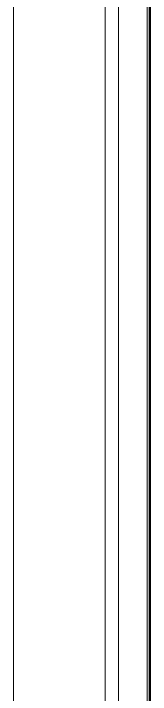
# Model space of a CAD drawing. Header units: inches. Extents: x 405346 to 489838, y -25612 to 14934.
# Drawn here: x 466881.9 to 466895.2, y 4103.2 to 4169.8 of the extents above; entities that cross this region are included whole.
import ezdxf

# ---------------------------------------------------------------- set-up
doc = ezdxf.new("R2010")
doc.units = ezdxf.units.IN
doc.header["$LTSCALE"] = 200
doc.header["$MEASUREMENT"] = 0
doc.layers.add('SS-EQ', color=2, linetype='Continuous', lineweight=20)

# ---------------------------------------------------------------- blocks, each defined once
blk = doc.blocks.new('4way무풍')
at = {"layer": 'SS-EQ'}
for p, q in [((-362.355, 262.948), (-362.355, -262.948)), ((-349.339, 262.973), (-349.339, -262.974)), ((-349.151, -262.986), (-349.151, 262.985)), ((-353.428, 262.943), (-353.428, -262.943)), ((-349.034, 260.06), (-349.034, -260.059)), ((-349.026, -260.056), (-349.026, 260.055))]:
    blk.add_line(p, q, dxfattribs=at)
blk.add_open_spline([(-352.123, 262.939), (-352.123, -262.939)], degree=1, dxfattribs=at)

msp = doc.modelspace()

# ---------------------------------------------------------------- block references
msp.add_blockref('4way무풍', (467244.268, 4321.426))

doc.saveas('drawing.dxf')
